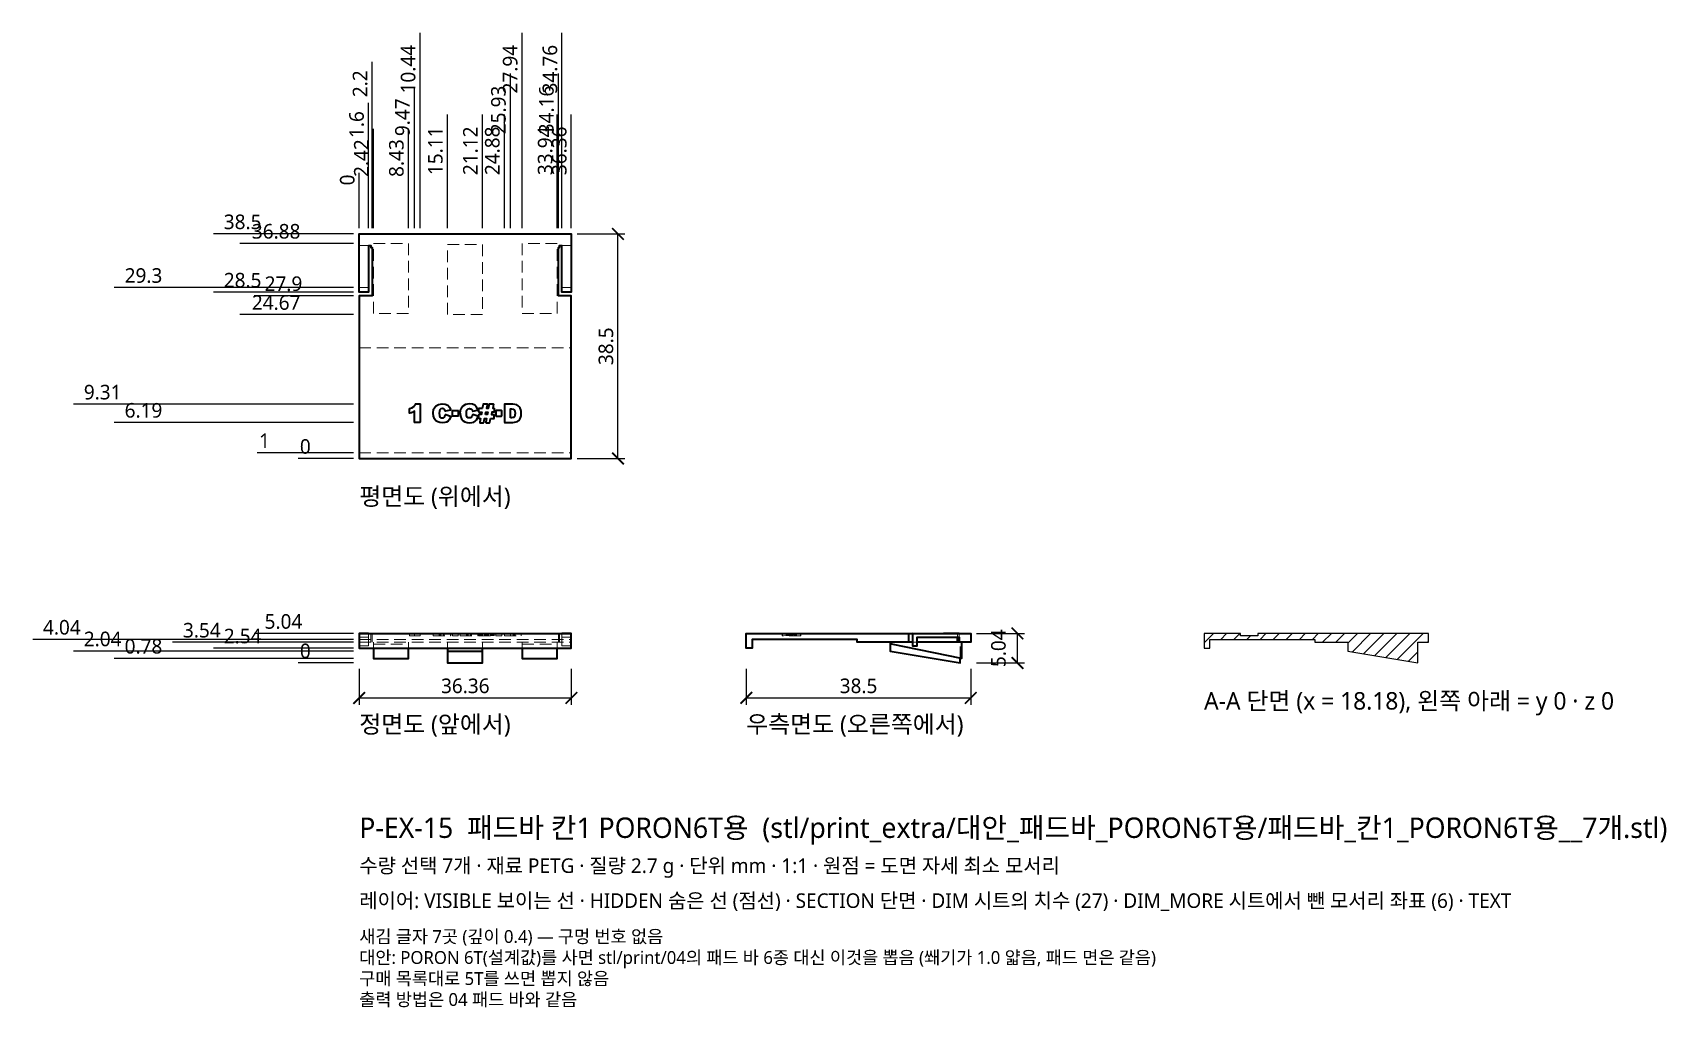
# Model space of a CAD drawing. Header units: millimetres. Extents: x -56 to 224, y -59 to 108.
import ezdxf

# ---------------------------------------------------------------- set-up
doc = ezdxf.new("R2010")
doc.units = ezdxf.units.MM
doc.linetypes.add('HIDDEN', pattern=[3, 2, -1])
for name, color, linetype, lineweight in [('DIM', 4, 'CONTINUOUS', 13), ('DIM_MORE', 3, 'CONTINUOUS', 13), ('HIDDEN', 8, 'HIDDEN', 18), ('SECTION', 5, 'CONTINUOUS', 25), ('TEXT', 7, 'CONTINUOUS', 18), ('VISIBLE', 7, 'CONTINUOUS', 35)]:
    doc.layers.add(name, color=color, linetype=linetype, lineweight=lineweight)
doc.styles.add('KR', font='malgun.ttf')
doc.dimstyles.new('TOCCATA', dxfattribs={"dimtxt": 2.5, "dimasz": 2, "dimexe": 1.2, "dimexo": 1, "dimgap": 0.8, "dimtad": 1, "dimdsep": 46, "dimtxsty": 'KR', "dimblk": 'ARCHTICK', "dimcen": 2.5, "dimazin": 3, "dimtfac": 0.5, "dimtmove": 2, "dimatfit": 3})

# ---------------------------------------------------------------- blocks, each defined once
blk = doc.blocks.new('_ARCHTICK')
at = {"color": 0, "linetype": 'BYBLOCK', "const_width": 0.15}
blk.add_lwpolyline([(-0.5, -0.5), (0.5, 0.5)], dxfattribs=at)
blk = doc.blocks.new('*D6')
for p, q in [((1.6, 84.54), (1.6, 96.04)), ((1.6, 80.54), (1.6, 84.54)), ((1.6, 74.54), (1.6, 80.54))]:
    blk.add_line(p, q)
at = {"layer": 'Defpoints'}
for p in [(1.6, 88.54), (1.6, 73.54), (0, 35.04)]:
    blk.add_point(p, dxfattribs=at)
at = {"layer": 'DIM', "insert": (-0.45, 92.29), "char_height": 2.5, "attachment_point": 5, "rotation": 90, "style": 'KR'}
blk.add_mtext('1.6', dxfattribs=at)
blk = doc.blocks.new('*D10')
for p, q in [((9.47, 84.54), (9.47, 98.54)), ((9.47, 80.54), (9.47, 84.54)), ((9.47, 74.54), (9.47, 80.54))]:
    blk.add_line(p, q)
at = {"layer": 'Defpoints'}
for p in [(9.47, 88.54), (9.47, 73.54), (0, 35.04)]:
    blk.add_point(p, dxfattribs=at)
at = {"layer": 'DIM', "insert": (7.42, 93.54), "char_height": 2.5, "attachment_point": 5, "rotation": 90, "style": 'KR'}
blk.add_mtext('9.47', dxfattribs=at)
blk = doc.blocks.new('*D11')
for p, q in [((10.44, 91.54), (10.44, 108.04)), ((10.44, 87.54), (10.44, 91.54)), ((10.44, 74.54), (10.44, 87.54))]:
    blk.add_line(p, q)
at = {"layer": 'Defpoints'}
for p in [(10.44, 95.54), (10.44, 73.54), (0, 35.04)]:
    blk.add_point(p, dxfattribs=at)
at = {"layer": 'DIM', "insert": (8.39, 101.79), "char_height": 2.5, "attachment_point": 5, "rotation": 90, "style": 'KR'}
blk.add_mtext('10.44', dxfattribs=at)
blk = doc.blocks.new('*D16')
for p, q in [((27.94, 91.54), (27.94, 108.04)), ((27.94, 87.54), (27.94, 91.54)), ((27.94, 74.54), (27.94, 87.54))]:
    blk.add_line(p, q)
at = {"layer": 'Defpoints'}
for p in [(27.94, 95.54), (27.94, 73.54), (0, 35.04)]:
    blk.add_point(p, dxfattribs=at)
at = {"layer": 'DIM', "insert": (25.89, 101.79), "char_height": 2.5, "attachment_point": 5, "rotation": 90, "style": 'KR'}
blk.add_mtext('27.94', dxfattribs=at)
blk = doc.blocks.new('*D19')
for p, q in [((34.76, 91.54), (34.76, 108.04)), ((34.76, 87.54), (34.76, 91.54)), ((34.76, 74.54), (34.76, 87.54))]:
    blk.add_line(p, q)
at = {"layer": 'Defpoints'}
for p in [(34.76, 95.54), (34.76, 73.54), (0, 35.04)]:
    blk.add_point(p, dxfattribs=at)
at = {"layer": 'DIM', "insert": (32.71, 101.79), "char_height": 2.5, "attachment_point": 5, "rotation": 90, "style": 'KR'}
blk.add_mtext('34.76', dxfattribs=at)

msp = doc.modelspace()

# ---------------------------------------------------------------- hatches: boundary and pattern name
at = {"layer": 'SECTION'}
h = msp.add_hatch(dxfattribs=at)
h.set_pattern_fill('ANSI31', scale=0.5)
h.paths.add_polyline_path([(181.53, 3.54), (183.36, 3.54), (183.36, 5.04), (154.088, 5.04), (154.088, 4.64), (151.123, 4.64), (151.123, 5.04), (144.86, 5.04), (144.86, 2.54), (145.86, 2.54), (145.86, 4.04), (163.86, 4.04), (163.86, 3.54), (169.53, 3.54), (169.53, 2.04), (181.53, 0)])

# ---------------------------------------------------------------- linework, layer by layer
at = {"layer": 'HIDDEN'}
for points in [[(0, 71.543), (1.593, 71.543)], [(2.425, 59.923), (2.425, 71.923), (8.425, 71.923), (8.425, 59.923), (2.425, 59.923)], [(15.115, 59.713), (15.115, 71.713), (21.115, 71.713), (21.115, 59.713), (15.115, 59.713)], [(27.935, 59.923), (33.935, 59.923), (33.935, 71.923), (27.935, 71.923), (27.935, 59.923)], [(34.767, 71.543), (36.36, 71.543)], [(0, 64.343), (1.6, 64.343)], [(34.76, 64.343), (36.36, 64.343)], [(0, 54.043), (36.36, 54.043)], [(0, 36.043), (36.36, 36.043)], [(0, 2.94), (1.6, 2.94), (1.6, 5.036)], [(0, 5), (1.6, 5)], [(0, 4.443), (1.6, 4.443)], [(0, 4.44), (1.6, 4.44)], [(0, 4.434), (1.6, 4.434)], [(0, 4.4), (1.6, 4.4)], [(0, 4.04), (36.36, 4.04)], [(0, 3.54), (36.36, 3.54)], [(2, 3.54), (2, 5.04)], [(2.2, 3.54), (2.2, 5.04)], [(2.425, 2.548), (2.425, 3.54)], [(2.425, 3.19), (8.425, 3.19)], [(8.425, 2.548), (8.425, 3.54)], [(8.593, 5.04), (8.593, 4.64), (10.436, 4.64), (10.436, 5.04)], [(9.471, 4.64), (9.471, 5.04)], [(12.652, 5.04), (12.652, 4.64), (15.696, 4.64), (15.696, 5.04)], [(13.703, 4.64), (13.703, 5.04)], [(13.821, 4.64), (13.821, 5.04)], [(13.843, 4.64), (13.843, 5.04)], [(14.002, 4.64), (14.002, 5.04)], [(14.004, 4.64), (14.004, 5.04)], [(14.433, 4.64), (14.433, 5.04)], [(14.58, 4.64), (14.58, 5.04)], [(15.115, 2.533), (15.115, 3.54)], [(15.668, 4.64), (15.668, 5.04)], [(15.974, 4.64), (16.986, 4.64), (16.986, 5.04)], [(15.974, 4.64), (15.974, 5.04), (15.974, 4.64)], [(17.319, 5.04), (17.319, 4.64), (20.363, 4.64), (20.363, 5.04)], [(18.371, 4.64), (18.371, 5.04)], [(18.488, 4.64), (18.488, 5.04)], [(18.511, 4.64), (18.511, 5.04)], [(18.669, 4.64), (18.669, 5.04)], [(18.672, 4.64), (18.672, 5.04)], [(19.1, 4.64), (19.1, 5.04)], [(19.248, 4.64), (19.248, 5.04)], [(20.335, 4.64), (20.335, 5.04)], [(20.511, 4.64), (20.511, 5.04), (20.511, 4.64)], [(20.511, 4.64), (23.142, 4.64)], [(20.648, 4.64), (20.648, 5.04)], [(20.784, 4.64), (20.784, 5.04)], [(20.917, 4.64), (20.917, 5.04)], [(20.999, 4.64), (20.999, 5.04)], [(21.115, 2.533), (21.115, 3.54)], [(21.136, 4.64), (21.136, 5.04)], [(21.484, 4.64), (21.484, 5.04)], [(21.622, 4.64), (21.622, 5.04)], [(21.679, 4.64), (21.679, 5.04)], [(21.706, 4.64), (21.706, 5.04)], [(21.81, 4.64), (21.81, 5.04)], [(21.839, 4.64), (21.839, 5.04)], [(21.949, 4.64), (21.949, 5.04)], [(21.976, 4.64), (21.976, 5.04)], [(22.031, 4.64), (22.031, 5.04)], [(22.166, 4.64), (22.166, 5.04)], [(22.518, 4.64), (22.518, 5.04)], [(22.655, 4.64), (22.655, 5.04)], [(22.736, 4.64), (22.736, 5.04)], [(22.875, 4.64), (22.875, 5.04)], [(23.005, 4.64), (23.005, 5.04)], [(23.142, 4.64), (23.143, 5.04), (23.142, 4.64)], [(23.415, 5.04), (23.415, 4.64), (24.426, 4.64), (24.426, 5.04)], [(24.881, 4.64), (27.767, 4.64), (27.767, 5.04)], [(24.881, 4.64), (24.881, 5.04), (24.881, 4.64)], [(25.929, 4.64), (25.929, 5.04)], [(26.389, 4.64), (26.389, 5.04)], [(26.483, 4.64), (26.483, 5.04)], [(26.57, 4.64), (26.57, 5.04)], [(26.713, 4.64), (26.713, 5.04)], [(27.935, 2.548), (27.935, 3.54)], [(27.935, 3.19), (33.935, 3.19)], [(33.935, 2.548), (33.935, 3.54)], [(34.16, 3.54), (34.16, 5.04)], [(34.36, 3.54), (34.36, 5.04)], [(36.36, 2.94), (34.76, 2.94), (34.76, 5.036)], [(34.76, 5), (36.36, 5)], [(34.76, 4.443), (36.36, 4.443)], [(34.76, 4.44), (36.36, 4.44)], [(34.76, 4.434), (36.36, 4.434)], [(34.76, 4.4), (36.36, 4.4)], [(75.725, 5.04), (75.725, 4.64), (72.495, 4.64), (72.495, 5.04)], [(72.499, 4.64), (72.499, 5.04)], [(72.548, 4.64), (72.548, 5.04)], [(75.614, 5.04), (72.602, 4.64), (75.62, 5.04)], [(73.22, 4.64), (73.22, 5.04)], [(73.313, 4.64), (73.313, 5.04)], [(73.346, 4.64), (73.346, 5.04)], [(73.351, 4.64), (73.351, 5.04)], [(73.354, 4.64), (73.354, 5.04)], [(73.41, 4.64), (73.41, 5.04)], [(73.444, 4.64), (73.444, 5.04)], [(73.475, 4.64), (73.475, 5.04)], [(73.633, 4.64), (73.633, 5.04)], [(73.896, 4.64), (73.896, 5.04)], [(73.907, 4.64), (73.907, 5.04)], [(74.115, 4.64), (74.115, 5.04)], [(74.305, 4.64), (74.305, 5.04)], [(74.488, 4.64), (74.488, 5.04)], [(74.496, 4.64), (74.496, 5.04)], [(74.589, 4.64), (74.589, 5.04)], [(74.682, 4.64), (74.682, 5.04)], [(74.716, 4.64), (74.716, 5.04)], [(74.832, 4.64), (74.832, 5.04)], [(74.852, 4.64), (74.852, 5.04)], [(74.874, 4.64), (74.874, 5.04)], [(74.91, 4.64), (74.91, 5.04)], [(74.992, 4.64), (74.992, 5.04)], [(75.674, 4.64), (75.674, 5.04)], [(94.862, 3.54), (95.659, 3.54)], [(102.56, 4.438), (102.56, 5.04)], [(102.86, 4.44), (102.86, 5.04)], [(103.03, 0.82), (103.03, 3.54)]]:
    msp.add_lwpolyline(points, dxfattribs=at)
at = {"layer": 'SECTION'}
msp.add_lwpolyline([(181.53, 3.54), (183.36, 3.54), (183.36, 5.04), (154.088, 5.04), (154.088, 4.64), (151.123, 4.64), (151.123, 5.04), (144.86, 5.04), (144.86, 2.54), (145.86, 2.54), (145.86, 4.04), (163.86, 4.04), (163.86, 3.54), (169.53, 3.54), (169.53, 2.04), (181.53, 0)], close=True, dxfattribs=at)
at = {"layer": 'VISIBLE'}
for points in [[(1.6, 71.543), (1.6, 63.543), (0, 63.543), (0, 73.543), (36.36, 73.543), (36.36, 63.543), (34.76, 63.543), (34.76, 71.543)], [(1.593, 71.543), (2, 71.543), (2, 71.243), (2.2, 71.243), (2.2, 62.943), (0, 62.943), (0, 35.043), (36.36, 35.043), (36.36, 62.943), (34.16, 62.943), (34.16, 71.243), (34.36, 71.243), (34.36, 71.543), (34.767, 71.543)], [(8.593, 42.852), (8.594, 43.549), (8.601, 43.572), (8.616, 43.59), (9.005, 43.748), (9.277, 43.92), (9.478, 44.125), (9.635, 44.382), (9.662, 44.404), (9.679, 44.408), (10.382, 44.408), (10.414, 44.395), (10.429, 44.377), (10.436, 44.354), (10.436, 41.285), (10.422, 41.253), (10.404, 41.238), (10.382, 41.231), (9.525, 41.231), (9.497, 41.241), (9.478, 41.263), (9.471, 41.285), (9.471, 43.18), (9.363, 43.105), (9.164, 42.991), (8.942, 42.893), (8.659, 42.799), (8.636, 42.801), (8.615, 42.812), (8.6, 42.83), (8.593, 42.852)], [(12.652, 42.798), (12.754, 43.481), (13.06, 43.982), (13.072, 43.995), (13.573, 44.306), (14.226, 44.408), (14.752, 44.35), (15.158, 44.168), (15.455, 43.864), (15.662, 43.438), (15.668, 43.415), (15.663, 43.392), (15.647, 43.368), (15.626, 43.356), (14.797, 43.172), (14.779, 43.172), (14.752, 43.182), (14.736, 43.2), (14.688, 43.325), (14.648, 43.397), (14.571, 43.48), (14.478, 43.542), (14.373, 43.58), (14.257, 43.593), (14.004, 43.535), (13.821, 43.365), (13.734, 43.143), (13.703, 42.806), (13.74, 42.4), (13.843, 42.159), (14.002, 42.038), (14.222, 41.996), (14.433, 42.029), (14.58, 42.128), (14.687, 42.294), (14.769, 42.548), (14.789, 42.569), (14.816, 42.579), (14.834, 42.578), (15.66, 42.328), (15.679, 42.315), (15.69, 42.3), (15.695, 42.266), (15.584, 41.934), (15.424, 41.664), (15.216, 41.452), (14.967, 41.302), (14.653, 41.208), (14.275, 41.178), (13.818, 41.215), (13.45, 41.325), (13.146, 41.531), (12.887, 41.848), (12.709, 42.278), (12.652, 42.798)], [(15.974, 43.218), (15.979, 43.236), (15.992, 43.255), (16.011, 43.268), (16.028, 43.272), (16.932, 43.272), (16.949, 43.268), (16.968, 43.255), (16.981, 43.236), (16.986, 43.218), (16.986, 42.37), (16.979, 42.348), (16.964, 42.33), (16.932, 42.316), (16.028, 42.316), (16.011, 42.32), (15.992, 42.333), (15.979, 42.353), (15.974, 42.37)], [(15.974, 42.367), (15.974, 43.218)], [(15.974, 43.218), (15.974, 43.213)], [(17.319, 42.804), (17.377, 42.278), (17.555, 41.848), (17.813, 41.531), (18.118, 41.325), (18.485, 41.215), (18.943, 41.178), (19.321, 41.208), (19.635, 41.302), (19.883, 41.452), (20.092, 41.664), (20.252, 41.934), (20.363, 42.266), (20.363, 42.283), (20.354, 42.305), (20.328, 42.328), (19.501, 42.578), (19.484, 42.579), (19.456, 42.569), (19.437, 42.548), (19.354, 42.294), (19.248, 42.128), (19.1, 42.029), (18.889, 41.996), (18.669, 42.038), (18.511, 42.159), (18.407, 42.4), (18.371, 42.806), (18.401, 43.143), (18.488, 43.365), (18.672, 43.535), (18.925, 43.593), (19.04, 43.58), (19.146, 43.542), (19.238, 43.48), (19.315, 43.397), (19.356, 43.325), (19.404, 43.2), (19.42, 43.182), (19.447, 43.172), (19.464, 43.172), (20.294, 43.356), (20.314, 43.368), (20.331, 43.392), (20.335, 43.415), (20.33, 43.438), (20.123, 43.864), (19.825, 44.168), (19.425, 44.348), (18.894, 44.408), (18.229, 44.302), (17.735, 43.991), (17.42, 43.476)], [(17.319, 42.804), (17.42, 43.476)], [(17.319, 42.804), (17.42, 43.476)], [(20.511, 43.621), (20.518, 43.643), (20.528, 43.657), (20.542, 43.668), (20.565, 43.675), (21.136, 43.675)], [(20.511, 43.043), (20.511, 43.621)], [(20.511, 43.043), (20.511, 43.621)], [(20.511, 43.043), (20.515, 43.026), (20.528, 43.006), (20.542, 42.996), (20.565, 42.989), (20.999, 42.989), (20.917, 42.59), (20.565, 42.59), (20.542, 42.583), (20.528, 42.573), (20.515, 42.553), (20.511, 42.536)], [(20.511, 41.958), (20.511, 42.536)], [(20.511, 41.958), (20.511, 42.536)], [(21.136, 43.675), (21.274, 44.366)], [(21.136, 43.675), (21.274, 44.366)], [(21.274, 44.366), (21.293, 44.395), (21.325, 44.408), (21.922, 44.408), (21.954, 44.395), (21.971, 44.371), (21.976, 44.342), (21.839, 43.675), (22.166, 43.675), (22.305, 44.366), (22.325, 44.395), (22.357, 44.408), (22.951, 44.408), (22.968, 44.404), (22.987, 44.391), (23, 44.372), (23.005, 44.343), (22.875, 43.675), (23.089, 43.675), (23.121, 43.661), (23.138, 43.638), (23.142, 43.621), (23.142, 43.037), (23.125, 43.006), (23.111, 42.996), (23.089, 42.989), (22.736, 42.989), (22.655, 42.59), (23.089, 42.59), (23.111, 42.583), (23.125, 42.573), (23.136, 42.558), (23.142, 42.536)], [(21.622, 42.59), (21.706, 42.989), (22.031, 42.989), (21.949, 42.59), (21.622, 42.59)], [(23.142, 41.958), (23.142, 42.536)], [(23.142, 41.958), (23.142, 42.536)], [(23.469, 42.316), (24.372, 42.316), (24.389, 42.32), (24.409, 42.333), (24.422, 42.353), (24.426, 42.37), (24.426, 43.218), (24.422, 43.236), (24.409, 43.255), (24.389, 43.268), (24.372, 43.272), (23.469, 43.272), (23.451, 43.268), (23.432, 43.255), (23.419, 43.236), (23.415, 43.218), (23.415, 42.37), (23.419, 42.353), (23.432, 42.333), (23.451, 42.32), (23.469, 42.316)], [(24.881, 44.303), (24.881, 41.285), (24.894, 41.253), (24.912, 41.238), (24.935, 41.231), (26.326, 41.231), (26.594, 41.253), (26.892, 41.316), (27.119, 41.41), (27.333, 41.567), (27.515, 41.779), (27.655, 42.039), (27.739, 42.368), (27.767, 42.808), (27.748, 43.114), (27.69, 43.404), (27.59, 43.671), (27.439, 43.91), (27.247, 44.099), (27.005, 44.241), (26.7, 44.329), (26.325, 44.357), (24.935, 44.357), (24.918, 44.353), (24.898, 44.34), (24.888, 44.326), (24.881, 44.303)], [(24.881, 44.303), (24.881, 44.297)], [(25.929, 42.034), (25.929, 43.557), (26.097, 43.557), (26.389, 43.515), (26.57, 43.399), (26.676, 43.172), (26.713, 42.785), (26.697, 42.484), (26.648, 42.288), (26.575, 42.168), (26.483, 42.093), (26.336, 42.05), (26.095, 42.034), (25.929, 42.034)], [(20.511, 41.958), (20.524, 41.926), (20.542, 41.911), (20.559, 41.905), (20.784, 41.904), (20.648, 41.248), (20.65, 41.225), (20.658, 41.209), (20.684, 41.187), (20.701, 41.182), (21.293, 41.182), (21.326, 41.196), (21.345, 41.224), (21.484, 41.904), (21.81, 41.904), (21.68, 41.248), (21.684, 41.219), (21.701, 41.196), (21.733, 41.182), (22.33, 41.182), (22.361, 41.196), (22.381, 41.224)], [(22.381, 41.224), (22.518, 41.904)], [(22.381, 41.224), (22.518, 41.904)], [(22.518, 41.904), (23.089, 41.904), (23.111, 41.911), (23.125, 41.921), (23.136, 41.935), (23.142, 41.958)], [(0, 5.034), (1.6, 5.034), (1.6, 5.043), (0, 5.043), (0, 2.54), (36.36, 2.54), (36.36, 5.043), (34.76, 5.043), (34.76, 5.036), (36.36, 5.034)], [(0, 5.04), (36.36, 5.04)], [(94.862, 3.54), (85.36, 3.54), (85.36, 4.04), (67.36, 4.04), (67.36, 2.54), (66.36, 2.54), (66.36, 5.04), (104.86, 5.04), (104.86, 3.54), (95.659, 3.54)], [(91.03, 3.54), (91.03, 2.04), (103.03, 0), (103.03, 0.82)], [(103.24, 3.54), (103.24, 0.78), (91.24, 3.19), (91.24, 3.54)], [(94.26, 3.54), (94.26, 5.04)], [(102.86, 5.04), (101.96, 5.043), (101.06, 5.034), (100.16, 5.035), (97.46, 5.01), (95.66, 5), (94.86, 5.04), (94.86, 2.94), (95.66, 2.94), (95.66, 4.4), (97.46, 4.41), (100.16, 4.435), (101.06, 4.434), (101.96, 4.443), (102.86, 4.44), (102.86, 3.54)], [(102.56, 3.54), (102.56, 4.438)], [(2.425, 2.55), (2.425, 0.78), (8.425, 0.78), (8.425, 2.55)], [(15.115, 2.535), (15.115, 0), (21.115, 0), (21.115, 2.535)], [(15.115, 2.04), (21.115, 2.04)], [(27.935, 2.55), (27.935, 0.78), (33.935, 0.78), (33.935, 2.55)]]:
    msp.add_lwpolyline(points, dxfattribs=at)

# ---------------------------------------------------------------- texts
at = {"layer": 'TEXT', "style": 'KR'}
for s, height, p in [('평면도 (위에서)', 3, (0, 27.043)), ('A-A 단면 (x = 18.18), 왼쪽 아래 = y 0 · z 0', 3, (144.86, -8)), ('정면도 (앞에서)', 3, (0, -12)), ('우측면도 (오른쪽에서)', 3, (66.36, -12)), ('P-EX-15  패드바 칸1 PORON6T용  (stl/print_extra/대안_패드바_PORON6T용/패드바_칸1_PORON6T용__7개.stl)', 3.5, (0, -30)), ('수량 선택 7개 · 재료 PETG · 질량 2.7 g · 단위 mm · 1:1 · 원점 = 도면 자세 최소 모서리', 2.5, (0, -36)), ('레이어: VISIBLE 보이는 선 · HIDDEN 숨은 선 (점선) · SECTION 단면 · DIM 시트의 치수 (27) · DIM_MORE 시트에서 뺀 모서리 좌표 (6) · TEXT', 2.5, (0, -42)), ('새김 글자 7곳 (깊이 0.4) — 구멍 번호 없음', 2.2, (0, -48)), ('대안: PORON 6T(설계값)를 사면 stl/print/04의 패드 바 6종 대신 이것을 뽑음 (쐐기가 1.0 얇음, 패드 면은 같음)', 2.2, (0, -51.6)), ('구매 목록대로 5T를 쓰면 뽑지 않음', 2.2, (0, -55.2)), ('출력 방법은 04 패드 바와 같음', 2.2, (0, -58.8))]:
    msp.add_text(s, height=height, dxfattribs=at).set_placement(p)

# ---------------------------------------------------------------- dimensions: what is measured, and where the dimension line sits
at = {"layer": 'DIM'}
for feature_location, offset, picture, middle in [((10.44, 73.543), (0, 22), '*D11', (8.39, 101.793)), ((27.94, 73.543), (0, 22), '*D16', (25.89, 101.793)), ((34.76, 73.543), (0, 22), '*D19', (32.71, 101.793)), ((9.47, 73.543), (0, 15), '*D10', (7.42, 93.543)), ((1.6, 73.543), (0, 15), '*D6', (-0.45, 92.293))]:
    dim = msp.add_ordinate_dim(feature_location=feature_location, offset=offset, dtype=1, origin=(0, 35.043), dimstyle='TOCCATA', dxfattribs=at)
    dim.commit()
    dim.dimension.update_dxf_attribs({"geometry": picture, "text_midpoint": middle})
for feature_location, offset, dtype, origin in [((2.2, 73.543), (0, 22), 1, (0, 35.043)), ((25.93, 73.543), (0, 15), 1, (0, 35.043)), ((34.16, 73.543), (0, 15), 1, (0, 35.043)), ((15.11, 73.543), (0, 8), 1, (0, 35.043)), ((21.12, 73.543), (0, 8), 1, (0, 35.043)), ((24.88, 73.543), (0, 8), 1, (0, 35.043)), ((33.94, 73.543), (0, 8), 1, (0, 35.043)), ((36.36, 73.543), (0, 8), 1, (0, 35.043)), ((2.42, 73.543), (0, 8), 1, (0, 35.043)), ((8.43, 73.543), (0, 8), 1, (0, 35.043)), ((0, 73.543261528), (0, 8), 1, (0, 35.043261528)), ((0, 73.543), (-15, 0), 0, (0, 35.043)), ((0, 71.923), (-8, 0), 0, (0, 35.043)), ((0, 63.543), (-15, 0), 0, (0, 35.043)), ((0, 62.943), (-8, 0), 0, (0, 35.043)), ((0, 59.713), (-8, 0), 0, (0, 35.043)), ((0, 36.043), (-15, 0), 0, (0, 35.043)), ((0, 35.043261528), (-8, 0), 0, (0, 35.043261528)), ((0, 5.04), (-8, 0), 0, (0, 0)), ((0, 3.54), (-22, 0), 0, (0, 0)), ((0, 2.54), (-15, 0), 0, (0, 0)), ((0, 0), (-8, 0), 0, (0, 0))]:
    msp.add_ordinate_dim(feature_location=feature_location, offset=offset, dtype=dtype, origin=origin, dimstyle='TOCCATA', dxfattribs=at).render()
for base, p1, p2 in [((44.36, 35.043), (36.36, 35.043), (36.36, 73.543)), ((112.86, 0), (104.86, 0), (104.86, 5.043))]:
    msp.add_linear_dim(base=base, p1=p1, p2=p2, angle=90, dimstyle='TOCCATA', dxfattribs=at).render()
for base, p1, p2 in [((0, -6), (0, 0), (36.36, 0)), ((66.36, -6), (66.36, 0), (104.86, 0))]:
    msp.add_linear_dim(base=base, p1=p1, p2=p2, dimstyle='TOCCATA', dxfattribs=at).render()
at = {"layer": 'DIM_MORE'}
for feature_location, offset, origin in [((0, 64.343), (-32, 0), (0, 35.043)), ((0, 44.353), (-39, 0), (0, 35.043)), ((0, 41.233), (-32, 0), (0, 35.043)), ((0, 4.04), (-46, 0), (0, 0)), ((0, 2.04), (-39, 0), (0, 0)), ((0, 0.78), (-32, 0), (0, 0))]:
    msp.add_ordinate_dim(feature_location=feature_location, offset=offset, dtype=0, origin=origin, dimstyle='TOCCATA', dxfattribs=at).render()

doc.saveas('drawing.dxf')
